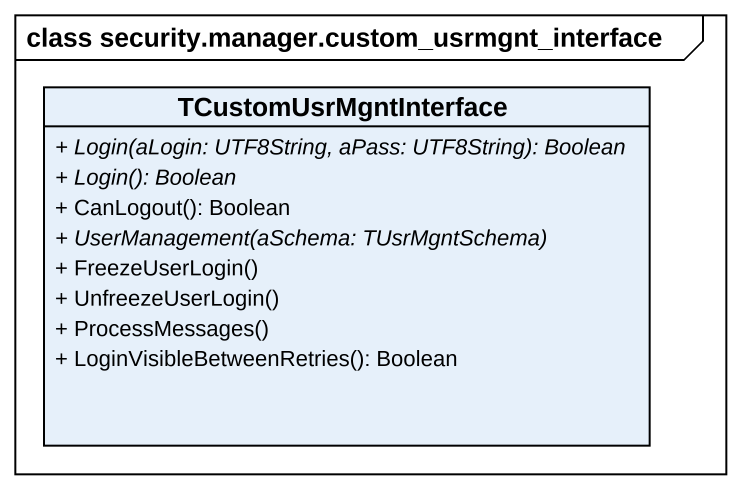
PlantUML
@startuml
mainframe class security.manager.custom_usrmgnt_interface
hide circle
hide empty members
skinparam classAttributeIconSize 0
class TCustomUsrMgntInterface {
  {abstract} + Login(aLogin: UTF8String, aPass: UTF8String): Boolean
  {abstract} + Login(): Boolean
  + CanLogout(): Boolean
  {abstract} + UserManagement(aSchema: TUsrMgntSchema)
  + FreezeUserLogin()
  + UnfreezeUserLogin()
  + ProcessMessages()
  + LoginVisibleBetweenRetries(): Boolean
}
@enduml
